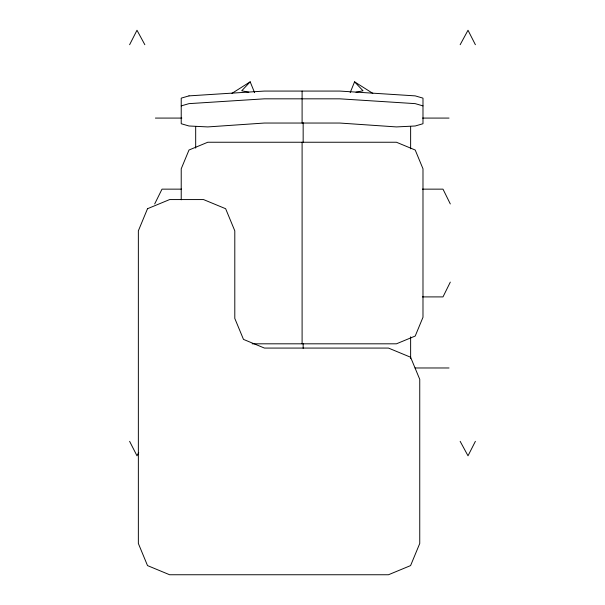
<?xml version="1.0" encoding="UTF-8"?>
<svg xmlns="http://www.w3.org/2000/svg" width="605" height="605" viewBox="0 0 605 605"><rect width="100%" height="100%" fill="white"/><g stroke="black" fill="none" stroke-linecap="round" stroke-linejoin="round"><path stroke-width="0.91" d="M350.174 92.648L354.575 81.834L372.809 93.367M154.691 203.946L162.004 189.146L181.583 189.146M450.309 282.112L442.996 296.904L422.388 296.904M129.614 44.717L136.987 30.25L144.845 44.717M475.386 441.332L468.013 455.807L460.155 441.332M138.734 452.585L136.987 455.807L129.614 441.332M460.155 44.717L468.013 30.25L475.386 44.717M254.584 92.648L250.183 81.834L241.72 90.78L248.761 92.225M231.949 93.367L250.183 81.834M181.22 105.898L188.994 103.636L264.423 98.827L339.783 98.827L415.211 103.636L422.986 105.898M355.997 92.225L363.038 90.78L354.575 81.834M155.394 118.081L181.833 118.081M422.592 118.081L449.031 118.081M422.388 189.146L442.996 189.146L450.309 203.946M252.149 343.814L396.441 343.814L415.211 336.04L422.986 317.262L422.986 168.787L415.211 150.017L396.441 142.243L207.765 142.243L188.994 150.017L181.22 168.787L181.22 199.801M415.045 367.976L449.031 367.976M410.629 126.4L410.629 148.853M410.629 336.841L410.629 358.667M303.158 122.656L303.158 142.5M303.158 343.443L303.158 348.336M302.099 91.068L302.099 123.042M302.099 142.243L302.099 343.814M195.68 126.4L195.68 148.142M147.514 208.717L138.356 230.83L138.356 543.487L147.514 565.592L169.619 574.75L388.478 574.75L410.591 565.592L419.749 543.487L419.749 379.343L410.591 357.23L388.478 348.072L264.438 348.072L243.482 339.397L234.8 318.442L234.8 230.83L225.642 208.717L203.53 199.567L169.619 199.567L147.514 208.717M188.994 95.877L181.22 98.139L181.22 123.73L188.994 125.991L207.765 126.921L264.423 123.042L339.783 123.042L396.441 126.921L415.211 125.991L422.986 123.73L422.986 98.139L415.211 95.877L339.783 91.068L264.423 91.068L188.994 95.877"/></g></svg>
